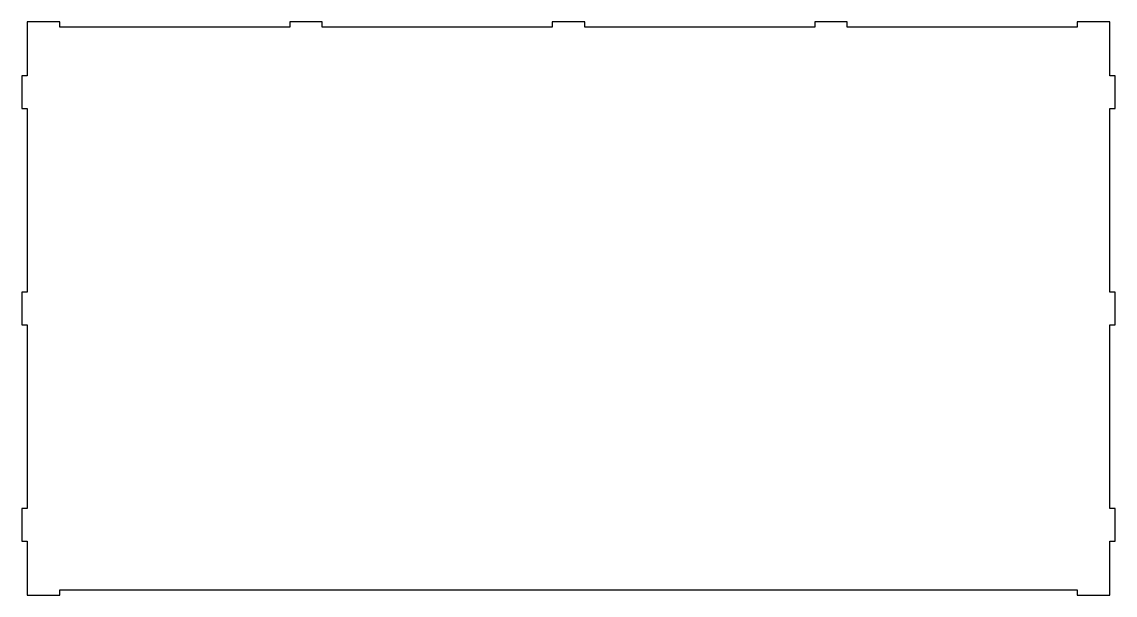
# Model space of a CAD drawing. Header units: millimetres. Extents: x 38515 to 39156, y 24097 to 24434.
import ezdxf

# ---------------------------------------------------------------- set-up
doc = ezdxf.new("R2010")
doc.units = ezdxf.units.MM
doc.layers.add('Layer4', color=41, linetype='Continuous')

msp = doc.modelspace()

# ---------------------------------------------------------------- linework, layer by layer
at = {"layer": 'Layer4'}
msp.add_lwpolyline([(39153.13, 24382.71), (39156.3, 24382.71), (39156.3, 24401.76), (39153.13, 24401.76), (39153.13, 24433.51), (39134.08, 24433.51), (39134.08, 24430.34), (38999.14, 24430.34), (38999.14, 24433.51), (38980.09, 24433.51), (38980.09, 24430.34), (38845.15, 24430.34), (38845.15, 24433.51), (38826.1, 24433.51), (38826.1, 24430.34), (38691.16, 24430.34), (38691.16, 24433.51), (38672.11, 24433.51), (38672.11, 24430.34), (38537.18, 24430.34), (38537.18, 24433.51), (38518.13, 24433.51), (38518.13, 24401.76), (38514.95, 24401.76), (38514.95, 24382.71), (38518.13, 24382.71), (38518.13, 24274.76), (38514.95, 24274.76), (38514.95, 24255.71), (38518.13, 24255.71), (38518.13, 24147.76), (38514.95, 24147.76), (38514.95, 24128.71), (38518.13, 24128.71), (38518.13, 24096.96), (38537.18, 24096.96), (38537.18, 24100.14), (39134.08, 24100.14), (39134.08, 24096.96), (39153.13, 24096.96), (39153.13, 24128.71), (39156.3, 24128.71), (39156.3, 24147.76), (39153.13, 24147.76), (39153.13, 24255.71), (39156.3, 24255.71), (39156.3, 24274.76), (39153.13, 24274.76)], close=True, dxfattribs=at)

doc.saveas('drawing.dxf')
